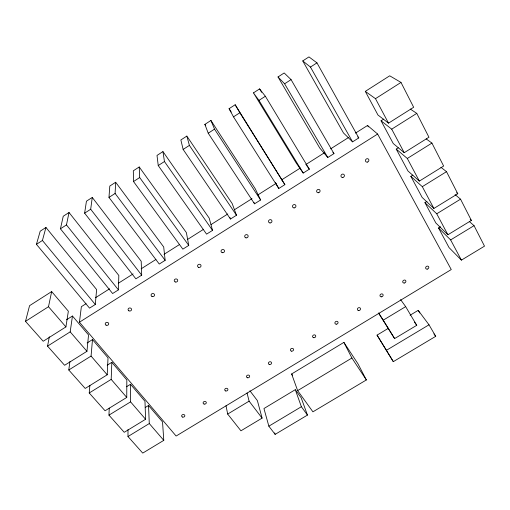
<?xml version="1.0" encoding="UTF-8"?>
<svg xmlns="http://www.w3.org/2000/svg" width="510" height="510" viewBox="0 0 510 510"><rect width="100%" height="100%" fill="white"/><g stroke="black" fill="none" stroke-linecap="round" stroke-linejoin="round"><path stroke-width="0.76" d="M145.229 407.509L148.537 405.482L162.531 421.929L163.78 440.359L142.736 453.103L127.984 436.528L127.997 429.598M89.875 385.369L89.231 392.981L105.066 410.773L126.754 397.437L126.824 379.944L111.837 362.323L107.215 365.198M118.422 289.871L118.824 275.464L69.028 212.498L63.24 216.246L60.441 228.805L112.627 293.537L118.422 289.871L66.472 224.91L69.028 212.498M126.754 397.437L111.18 379.383L111.837 362.323M126.474 386.765L130.503 384.279L144.98 401.3L145.592 419.277L124.236 432.314L108.955 415.146L109.242 408.096M69.915 361.514L68.78 369.992L85.202 388.448L107.215 374.793L108.024 357.841L92.495 339.59L87.133 342.95M165.151 260.329L115.101 193.449L115.662 182.248L109.797 186.054L108.981 197.408L159.273 264.046L165.151 260.329L163.71 246.993L115.662 182.248M95.3 304.489L96.607 289.552L45.951 227.46L40.207 231.183L36.439 244.335L89.543 308.129L95.3 304.489L42.426 240.465L45.951 227.46M107.215 374.793L91.067 356.069L92.495 339.59M49.336 336.798L47.551 346.137L64.598 365.294L86.955 351.301L88.542 334.942L72.452 316.022L66.51 319.776M355.457 133.129L367.551 125.473L377.63 134.047L451.254 269.56L176.122 436.037L79.452 322.199L81.364 306.676L86.062 303.699M141.703 275.151L90.697 209.234L92.259 197.427L86.439 201.201L84.628 213.167L135.87 278.842L141.703 275.151L141.193 261.273L92.259 197.427M86.955 351.301L70.189 331.863L72.452 316.022M65.918 326.91L68.353 311.202L51.663 291.573L29.554 305.688L25.5 321.357L43.203 341.254L65.918 326.91L48.501 306.72L51.663 291.573M139.224 166.968L133.32 170.799L133.518 181.534L182.841 249.148L188.757 245.406L186.38 232.611L139.224 166.968L139.683 177.55L188.757 245.406M162.958 151.578L157.01 155.435L158.24 165.546L206.576 234.141L212.536 230.373L209.202 218.133L162.958 151.578L164.449 161.53L212.536 230.373M186.858 136.074L180.865 139.963L183.141 149.436L230.482 219.032L236.481 215.239L232.177 203.56L186.858 136.074L189.395 145.388L236.481 215.239M204.892 124.383L210.93 120.468L255.312 188.885L260.597 199.996L254.547 203.815L208.227 133.206L204.892 124.383L205.759 125.702M229.092 108.687L235.167 104.748L284.88 184.639L278.791 188.49L233.497 116.854L229.092 108.687L231.215 112.041M253.464 92.877L259.584 88.912L265.359 96.25L309.34 169.18L303.208 173.056L296.183 162.964L253.464 92.877L258.965 100.387L303.208 173.056M278.014 76.959L284.178 72.962L291.057 79.617L333.974 153.606L327.796 157.513L319.751 148.015L278.014 76.959L284.618 83.787L327.796 157.513M302.742 60.926L308.952 56.897L316.959 62.864L358.785 137.923L352.563 141.856L343.485 132.963L302.742 60.926L310.462 67.065L352.563 141.856M36.439 244.335L42.426 240.465M60.441 228.805L66.472 224.91M84.628 213.167L90.697 209.234M108.981 197.408L115.101 193.449M133.518 181.534L139.683 177.55M158.24 165.546L164.449 161.53M183.141 149.436L189.395 145.388M208.227 133.206L214.525 129.132L210.93 120.468M233.497 116.854L239.847 112.748L235.167 104.748M258.965 100.387L265.359 96.25M284.618 83.787L291.057 79.617M310.462 67.065L316.959 62.864M365.294 91.386L389.71 75.805L400.994 82.429L413.667 107.278L388.518 123.159L377.955 114.999L365.294 91.386L375.481 98.666L388.518 123.159M25.5 321.357L48.501 306.72M375.481 98.666L400.994 82.429M95.472 297.744L109.58 288.813M118.314 283.286L133.091 273.927M141.155 268.821L155.932 259.462M163.99 254.356L179.444 244.577M187.508 239.47L203.63 229.264M211.019 224.585L227.817 213.951M234.53 209.699L251.997 198.639M258.047 194.807L276.184 183.326M281.558 179.922L300.371 168.013M305.745 164.609L324.551 152.7M330.601 148.869L348.738 137.388M410.269 109.057L416.772 113.367L428.948 137.235L404.239 152.7L393.242 143.52L381.059 120.793L383.724 119.104M79.452 322.199L377.63 134.047M47.551 346.137L70.189 331.863M381.059 120.793L391.712 129.164L416.772 113.367M426.207 138.918L431.932 143.087L443.636 166.037L419.354 181.107L407.974 170.984L396.232 149.092L398.259 147.823M68.78 369.992L91.067 356.069M396.232 149.092L407.305 158.47L431.932 143.087M440.914 167.28L446.511 171.666L457.776 193.755L433.895 208.443L422.165 197.453L410.85 176.352L412.845 175.115M89.231 392.981L111.18 379.383M410.85 176.352L422.305 186.66L446.511 171.666M455.073 194.61L460.536 199.168L471.387 220.435L447.907 234.766L435.852 222.978L424.938 202.629L426.959 201.386M108.955 415.146L130.573 401.867L130.503 384.279M424.938 202.629L436.738 213.786L460.536 199.168M469.308 221.493L474.045 225.656L484.5 246.151L461.403 260.132L449.061 247.605L438.53 227.97L440.512 226.759M127.984 436.528L149.283 423.555L148.537 405.482M438.53 227.97L450.642 239.917L474.045 225.656M291.631 373.964L343.893 342.395L357.975 363.821L366.358 379.95L312.917 411.831L297.642 390.622L291.631 373.964L292.53 375.22M249.925 390.8L257.391 400.63L262.095 418.111L240.937 430.81L227.69 414.075L249.103 401.147L247.044 392.968M378.618 312.917L383.252 320.159L405.66 306.631L416.74 325.31L394.612 338.589L378.904 313.656M410.11 315.218L418.206 310.341L429.006 324.806L435.725 336.326L393.312 361.647L377.049 335.121L388.518 328.217M295.296 389.672L263.944 408.529L268.853 426.181L275.126 434.373L307.46 415.089L301.206 397.864L295.296 389.672L301.378 406.719L307.46 415.089M297.642 390.622L351.9 358.014L343.893 342.395M386.255 350.415L429.006 324.806M268.853 426.181L301.378 406.719M456.565 192.755L457.776 193.755M470.207 219.408L471.387 220.435M357.688 136.89L358.785 137.923M332.934 152.439L333.974 153.606M130.573 401.867L145.592 419.277M149.283 423.555L163.78 440.359M249.103 401.147L262.095 418.111M433.902 333.871L435.725 336.326M306.606 165.45L309.34 169.18M400.605 299.612L405.66 306.631M414.483 322.154L416.74 325.31M351.9 358.014L366.358 379.95M214.525 129.132L260.597 199.996M377.049 335.121L393.312 361.647M239.847 112.748L284.88 184.639M383.252 320.159L394.612 338.589M259.584 88.912L261.63 92.291M418.206 310.341L419.755 312.987M275.406 182.484L278.791 188.49M367.551 125.473L368.309 126.869M391.712 129.164L404.239 152.7M407.305 158.47L419.354 181.107M422.305 186.66L433.895 208.443M436.738 213.786L447.907 234.766M450.642 239.917L461.403 260.132M253.923 202.406L254.547 203.815M229.972 217.553L230.482 219.032M274.699 432.888L275.126 434.373M226 405.699L227.69 414.075M106.067 325.157A1.753 1.524 -0.3 0 0 108.726 323.882A1.753 1.524 -0.3 0 0 106.125 322.518A1.753 1.524 -0.3 0 0 106.067 325.157M128.89 310.82A1.753 1.543 -2.1 0 0 131.567 309.532A1.753 1.543 -2.1 0 0 128.985 308.148A1.753 1.543 -2.1 0 0 128.89 310.82M151.986 296.444A1.753 1.562 -4.5 0 0 154.562 294.978A1.753 1.562 -4.5 0 0 151.897 293.741A1.753 1.562 -4.5 0 0 151.986 296.444M175.236 281.953A1.747 1.575 -7.4 0 0 177.716 280.322A1.747 1.575 -7.4 0 0 174.975 279.238A1.747 1.575 -7.4 0 0 175.236 281.953M198.658 267.361A1.753 1.594 -11 0 0 201.023 265.563A1.753 1.594 -11 0 0 198.212 264.639A1.753 1.594 -11 0 0 198.658 267.361M222.232 252.667A1.753 1.606 -15.4 0 0 224.483 250.703A1.753 1.606 -15.4 0 0 221.614 249.951A1.753 1.606 -15.4 0 0 222.232 252.667M245.979 237.858A1.759 1.619 -20.6 0 0 248.102 235.741A1.759 1.619 -20.6 0 0 245.189 235.161A1.759 1.619 -20.6 0 0 245.979 237.858M270.013 222.947A1.766 1.632 -26.2 0 0 271.843 220.562A1.766 1.632 -26.2 0 0 268.853 220.377A1.766 1.632 -26.2 0 0 270.013 222.947M294.091 207.908A1.779 1.638 -31.9 0 0 295.774 205.39A1.779 1.638 -31.9 0 0 292.772 205.396A1.779 1.638 -31.9 0 0 294.091 207.908M318.463 192.748A1.791 1.645 -37.1 0 0 319.808 190.02A1.791 1.645 -37.1 0 0 316.806 190.434A1.791 1.645 -37.1 0 0 318.463 192.748M342.879 177.467A1.804 1.645 -41.6 0 0 344.072 174.643A1.804 1.645 -41.6 0 0 341.082 175.261A1.804 1.645 -41.6 0 0 342.879 177.467M367.468 162.078A1.823 1.645 -45.3 0 0 368.494 159.158A1.823 1.645 -45.3 0 0 365.536 159.987A1.823 1.645 -45.3 0 0 367.468 162.078M427.214 269.121A1.683 1.422 -36.3 0 0 428.604 266.66A1.683 1.422 -36.3 0 0 425.837 267.081A1.683 1.422 -36.3 0 0 427.214 269.121M404.213 283.031A1.67 1.415 -34 0 0 405.737 280.666A1.67 1.415 -34 0 0 402.976 280.908A1.67 1.415 -34 0 0 404.213 283.031M381.48 296.833A1.657 1.415 -31.4 0 0 382.972 294.499A1.657 1.415 -31.4 0 0 380.211 294.742A1.657 1.415 -31.4 0 0 381.48 296.833M358.772 310.558A1.651 1.409 -28.8 0 0 360.404 308.327A1.651 1.409 -28.8 0 0 357.657 308.391A1.651 1.409 -28.8 0 0 358.772 310.558M336.217 324.188A1.638 1.403 -26.1 0 0 337.977 322.065A1.638 1.403 -26.1 0 0 335.248 321.957A1.638 1.403 -26.1 0 0 336.217 324.188M313.809 337.722A1.632 1.396 -23.4 0 0 315.69 335.714A1.632 1.396 -23.4 0 0 312.993 335.44A1.632 1.396 -23.4 0 0 313.809 337.722M291.656 351.173A1.626 1.39 -20.8 0 0 293.511 349.184A1.626 1.39 -20.8 0 0 290.808 348.923A1.626 1.39 -20.8 0 0 291.656 351.173M269.535 364.529A1.619 1.377 -18.3 0 0 271.511 362.661A1.619 1.377 -18.3 0 0 268.84 362.24A1.619 1.377 -18.3 0 0 269.535 364.529M247.554 377.789A1.619 1.371 -15.9 0 0 249.639 376.055A1.619 1.371 -15.9 0 0 247.018 375.475A1.619 1.371 -15.9 0 0 247.554 377.789M225.713 390.96A1.613 1.358 -13.8 0 0 227.906 389.359A1.613 1.358 -13.8 0 0 225.344 388.633A1.613 1.358 -13.8 0 0 225.713 390.96M204.115 404.073A1.613 1.345 -11.8 0 0 206.295 402.486A1.613 1.345 -11.8 0 0 203.713 401.778A1.613 1.345 -11.8 0 0 204.115 404.073M182.554 417.072A1.613 1.332 -10 0 0 184.837 415.625A1.613 1.332 -10 0 0 182.319 414.777A1.613 1.332 -10 0 0 182.554 417.072"/></g></svg>
